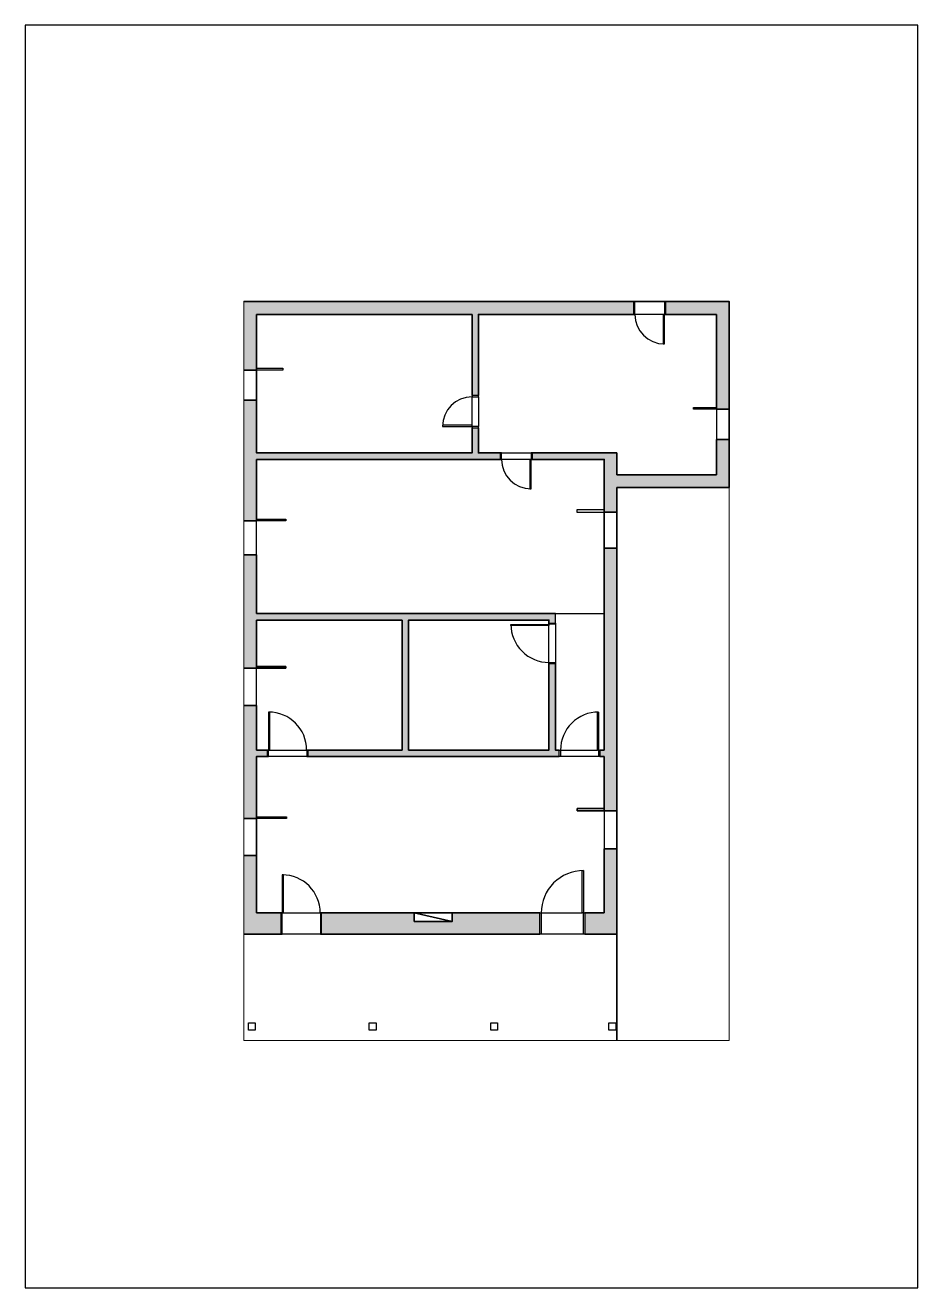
# Paper-space layout 'Layout1' of a CAD drawing. Header units: millimetres. Extents: x 64 to 274, y 59 to 356.
# The model-space entities are those that its viewports show. They can reach past a viewport. Long polylines and large blocks are cut down to what shows.
import ezdxf

# ---------------------------------------------------------------- set-up
doc = ezdxf.new("R2010")
doc.units = ezdxf.units.MM
for name, color, linetype, lineweight in [('A-ALV-___-___-EXI', 250, 'Continuous', 35), ('A-JAN-___-___-EXI', 250, 'Continuous', 25), ('A-PIL-___-___-EXI', 250, 'Continuous', 25), ('A-PIS-___-___-EXI', 250, 'Continuous', 25), ('A-POR-___-___-EXI', 250, 'Continuous', 25)]:
    doc.layers.add(name, color=color, linetype=linetype, lineweight=lineweight)

# ---------------------------------------------------------------- blocks, each defined once
blk = doc.blocks.new('SVG - A4-22666423-Não nomeada')
at = {"layer": 'A-PIS-___-___-EXI'}
for p, q in [((64.29, 356.5), (64.29, 59.5)), ((274.29, 356.5), (64.29, 356.5)), ((274.29, 59.5), (274.29, 356.5)), ((64.29, 59.5), (274.29, 59.5))]:
    blk.add_line(p, q, dxfattribs=at)
blk = doc.blocks.new('porta multiplas_original - Simples - 90 cm-22635368-Planta baixa - Térreo_')
at = {"layer": 'A-PIL-___-___-EXI'}
for p, q in [((-418, 1146), (-448, 1146)), ((-448, 1146), (-448, 250)), ((-418, 250), (-418, 1146)), ((-450, 250), (-480, 250)), ((-480, 250), (-480, -250)), ((-450, -250), (-450, 250)), ((-448, 250), (-418, 250)), ((480, 250), (450, 250)), ((450, 250), (450, -250)), ((480, -250), (480, 250)), ((-480, -250), (-450, -250)), ((450, -250), (480, -250))]:
    blk.add_line(p, q, dxfattribs=at)
at = {"layer": 'A-POR-___-___-EXI'}
blk.add_arc((-448, 250), 896, 360, 90, dxfattribs=at)
blk = doc.blocks.new('porta multiplas_original - Simples - 90 cm-22637373-Planta baixa - Térreo_')
at = {"layer": 'A-PIL-___-___-EXI'}
for p, q in [((-418, 971), (-448, 971)), ((-448, 971), (-448, 75)), ((-418, 75), (-418, 971)), ((-450, 75), (-480, 75)), ((-480, 75), (-480, -75)), ((-450, -75), (-450, 75)), ((-448, 75), (-418, 75)), ((480, 75), (450, 75)), ((450, 75), (450, -75)), ((480, -75), (480, 75)), ((-480, -75), (-450, -75)), ((450, -75), (480, -75))]:
    blk.add_line(p, q, dxfattribs=at)
at = {"layer": 'A-POR-___-___-EXI'}
blk.add_arc((-448, 75), 896, 360, 90, dxfattribs=at)
blk = doc.blocks.new('porta multiplas_original - 100-22637022-Planta baixa - Térreo_')
at = {"layer": 'A-PIL-___-___-EXI'}
for p, q in [((-530, -250), (-530, 250)), ((-530, 250), (-500, 250)), ((-500, 250), (-500, -250)), ((500, 250), (530, 250)), ((500, -250), (500, 250)), ((530, 250), (530, -250)), ((-500, -250), (-530, -250)), ((-498, -250), (-468, -250)), ((-498, -1246), (-498, -250)), ((-468, -250), (-468, -1246)), ((530, -250), (500, -250)), ((-468, -1246), (-498, -1246))]:
    blk.add_line(p, q, dxfattribs=at)
at = {"layer": 'A-POR-___-___-EXI'}
blk.add_arc((-498, -250), 996, 270, 0, dxfattribs=at)
blk = doc.blocks.new('porta multiplas_original - Simples - 90 cm-22616582-Planta baixa - Térreo_')
at = {"layer": 'A-PIL-___-___-EXI'}
for p, q in [((-480, -75), (-480, 75)), ((-480, 75), (-450, 75)), ((-450, 75), (-450, -75)), ((450, 75), (480, 75)), ((450, -75), (450, 75)), ((480, 75), (480, -75)), ((-450, -75), (-480, -75)), ((-448, -75), (-418, -75)), ((-448, -971), (-448, -75)), ((-418, -75), (-418, -971)), ((480, -75), (450, -75)), ((-418, -971), (-448, -971))]:
    blk.add_line(p, q, dxfattribs=at)
at = {"layer": 'A-POR-___-___-EXI'}
blk.add_arc((-448, -75), 896, 270, 0, dxfattribs=at)
blk = doc.blocks.new('porta multiplas_original - Simples - 70 cm-22616893-Planta baixa - Térreo_')
at = {"layer": 'A-PIL-___-___-EXI'}
for p, q in [((-318, 771), (-348, 771)), ((-348, 771), (-348, 75)), ((-318, 75), (-318, 771)), ((-350, 75), (-380, 75)), ((-380, 75), (-380, -75)), ((-350, -75), (-350, 75)), ((-348, 75), (-318, 75)), ((380, 75), (350, 75)), ((350, 75), (350, -75)), ((380, -75), (380, 75)), ((-380, -75), (-350, -75)), ((350, -75), (380, -75))]:
    blk.add_line(p, q, dxfattribs=at)
at = {"layer": 'A-POR-___-___-EXI'}
blk.add_arc((-348, 75), 696, 0, 90, dxfattribs=at)
blk = doc.blocks.new('porta multiplas_original - Simples - 70 cm-22637198-Planta baixa - Térreo_')
at = {"layer": 'A-PIL-___-___-EXI'}
for p, q in [((-318, 846), (-348, 846)), ((-348, 846), (-348, 150)), ((-318, 150), (-318, 846)), ((-350, 150), (-380, 150)), ((-380, 150), (-380, -150)), ((-350, -150), (-350, 150)), ((-348, 150), (-318, 150)), ((380, 150), (350, 150)), ((350, 150), (350, -150)), ((380, -150), (380, 150)), ((-380, -150), (-350, -150)), ((350, -150), (380, -150))]:
    blk.add_line(p, q, dxfattribs=at)
at = {"layer": 'A-POR-___-___-EXI'}
blk.add_arc((-348, 150), 696, 0, 90, dxfattribs=at)

msp = doc.modelspace()

# ---------------------------------------------------------------- hatches: boundary and pattern name
at = {"layer": 'A-ALV-___-___-EXI'}
for points in [[(324, -10056), (324, -8446), (24, -8446), (24, -10056)], [(11444, -10976), (11444, -8746), (11144, -8746), (11144, -10976)], [(324, -13606), (324, -10766), (24, -10766), (24, -13606)], [(11144, -12818), (11444, -12818), (11444, -11688), (11144, -11688), (11144, -12518)], [(8804, -13401), (8804, -12006), (8504, -12006), (8504, -13401)], [(11144, -12818), (11144, -12518), (8804, -12518), (8804, -12818)], [(8804, -20426), (8804, -14246), (8504, -14246), (8504, -20426)], [(24, -17066), (324, -17066), (324, -14406), (24, -14406), (24, -15691)], [(7204, -15936), (7354, -15936), (7354, -15786), (324, -15786), (324, -15936), (6017, -15936)], [(3899, -18996), (3899, -15936), (3749, -15936), (3749, -18996)], [(324, -20606), (324, -17946), (24, -17946), (24, -20606)], [(8504, -23326), (8804, -23326), (8804, -21316), (8504, -21316), (8504, -22826)], [(324, -23326), (324, -21476), (24, -21476), (24, -23326)], [(4929, -23326), (4929, -23026), (4034, -23026), (4034, -23326)]]:
    msp.add_hatch(color=11, dxfattribs=at).paths.add_polyline_path(points)
h = msp.add_hatch(color=11, dxfattribs=at)
h.paths.add_polyline_path([(11144, -8746), (11444, -8746), (11444, -8446), (9954, -8446), (9954, -8746)])
h.paths.add_polyline_path([(9194, -8746), (9194, -8446), (324, -8446), (324, -8746), (6017, -8746)])
h = msp.add_hatch(color=11, dxfattribs=at)
h.paths.add_polyline_path([(5544, -12006), (5544, -11416), (5394, -11416), (5394, -12006)])
h.paths.add_polyline_path([(5544, -10656), (5544, -8746), (5394, -8746), (5394, -10656)])
h = msp.add_hatch(color=11, dxfattribs=at)
h.paths.add_polyline_path([(8504, -12156), (8504, -12006), (6814, -12006), (6814, -12156)])
h.paths.add_polyline_path([(6017, -12156), (6054, -12156), (6054, -12006), (324, -12006), (324, -12156)])
h = msp.add_hatch(color=11, dxfattribs=at)
h.paths.add_polyline_path([(7204, -18996), (7354, -18996), (7354, -16966), (7204, -16966)])
h.paths.add_polyline_path([(7354, -16006), (7354, -15936), (7204, -15936), (7204, -16006)])
h = msp.add_hatch(color=11, dxfattribs=at)
h.paths.add_polyline_path([(8504, -19146), (8504, -18996), (8404, -18996), (8404, -19146)])
h.paths.add_polyline_path([(7444, -19146), (7444, -18996), (1534, -18996), (1534, -19146), (6017, -19146)])
h.paths.add_polyline_path([(449, -19146), (574, -19146), (574, -18996), (324, -18996), (324, -19146)])
h = msp.add_hatch(color=11, dxfattribs=at)
h.paths.add_polyline_path([(4034, -23326), (4034, -22826), (1854, -22826), (1854, -23326)])
h.paths.add_polyline_path([(449, -23326), (894, -23326), (894, -22826), (324, -22826), (324, -23326)])
h = msp.add_hatch(color=11, dxfattribs=at)
h.paths.add_polyline_path([(8049, -23326), (8504, -23326), (8504, -22826), (8049, -22826)])
h.paths.add_polyline_path([(6989, -23326), (6989, -22826), (4929, -22826), (4929, -23326), (6017, -23326)])

# ---------------------------------------------------------------- linework, layer by layer
at = {"layer": 'A-ALV-___-___-EXI', "color": 7, "lineweight": 35}
for p, q in [((324, -10056), (324, -8746)), ((324, -8746), (5394, -8746)), ((5394, -8746), (5394, -10656)), ((9954, -8746), (11144, -8746)), ((11144, -8746), (11144, -10976)), ((11144, -10976), (11444, -10976)), ((11444, -11688), (11144, -11688)), ((11144, -11688), (11144, -12518)), ((11444, -12818), (11444, -11688)), ((324, -12156), (6054, -12156)), ((324, -13606), (324, -12156)), ((8804, -12006), (6814, -12006)), ((8804, -12518), (8804, -12006)), ((11144, -12518), (8804, -12518)), ((8804, -12818), (11444, -12818)), ((8804, -13401), (8804, -12818)), ((24, -13606), (324, -13606)), ((8504, -13401), (8804, -13401)), ((8504, -14246), (8504, -18996)), ((8804, -14246), (8504, -14246)), ((8804, -20426), (8804, -14246)), ((324, -17066), (324, -15936)), ((324, -15936), (3749, -15936)), ((3749, -15936), (3749, -18996)), ((324, -16886), (324, -17066)), ((324, -17066), (324, -17026)), ((324, -17946), (24, -17946)), ((24, -17946), (24, -20606)), ((324, -18996), (324, -17946)), ((574, -18996), (324, -18996)), ((3749, -18996), (1534, -18996)), ((8504, -18996), (8404, -18996)), ((1534, -19146), (7444, -19146)), ((8404, -19146), (8504, -19146)), ((8504, -19146), (8504, -20426)), ((324, -20606), (324, -19906)), ((8504, -20366), (8504, -20426)), ((324, -20606), (24, -20606)), ((24, -20606), (324, -20606)), ((8804, -23326), (8804, -21316)), ((24, -21476), (24, -23326)), ((324, -21476), (24, -21476)), ((24, -21476), (324, -21476)), ((324, -22826), (324, -21476)), ((894, -22826), (324, -22826)), ((6989, -22826), (4929, -22826)), ((24, -23326), (894, -23326)), ((1854, -23326), (6989, -23326)), ((8049, -23326), (8804, -23326))]:
    msp.add_line(p, q, dxfattribs=at)
at = {"layer": 'A-ALV-___-___-EXI', "color": 250}
for p, q in [((9924, -8746), (9922, -8746)), ((5394, -11386), (5394, -11384)), ((6784, -12156), (6782, -12156)), ((7204, -16038), (7204, -16036)), ((604, -18996), (606, -18996)), ((8372, -18996), (8374, -18996)), ((924, -22826), (926, -22826)), ((8017, -22826), (8019, -22826))]:
    msp.add_line(p, q, dxfattribs=at)
at = {"layer": 'A-ALV-___-___-EXI'}
for p, q in [((24, -10056), (324, -10056)), ((24, -13606), (24, -10766)), ((11444, -10976), (11144, -10976)), ((11144, -11688), (11444, -11688)), ((324, -13606), (24, -13606)), ((24, -14406), (324, -14406)), ((324, -14406), (24, -14406)), ((324, -15786), (324, -14406)), ((7354, -15786), (324, -15786)), ((8504, -19906), (8504, -20426)), ((8804, -20426), (8504, -20426)), ((8504, -20426), (8804, -20426)), ((8504, -21316), (8804, -21316)), ((8804, -21316), (8504, -21316)), ((8504, -21316), (8504, -22826)), ((8504, -22826), (8049, -22826))]:
    msp.add_line(p, q, dxfattribs=at)
at = {"layer": 'A-ALV-___-___-EXI', "color": 7, "lineweight": 35}
for points in [[(9194, -8446), (24, -8446), (24, -10056)], [(11444, -10976), (11444, -8446), (9954, -8446)], [(5544, -10656), (5544, -8746), (9194, -8746)], [(5394, -11416), (5394, -12006), (324, -12006), (324, -10766), (24, -10766)], [(6054, -12006), (5544, -12006), (5544, -11416)], [(6814, -12156), (8504, -12156), (8504, -13401), (8504, -15146)], [(24, -14406), (24, -17066), (324, -17066)], [(7204, -16966), (7204, -18996), (3899, -18996), (3899, -15936), (7204, -15936), (7204, -16006)], [(7444, -18996), (7354, -18996), (7354, -16966)], [(324, -20606), (324, -19146), (574, -19146)]]:
    msp.add_lwpolyline(points, dxfattribs=at)
at = {"layer": 'A-ALV-___-___-EXI'}
msp.add_lwpolyline([(4929, -23026), (4929, -22826), (4034, -22826), (4929, -23026), (4034, -23026), (4034, -22826), (1854, -22826)], dxfattribs=at)
at = {"layer": 'A-JAN-___-___-EXI'}
for p, q in [((24, -10766), (24, -10056)), ((11144, -10976), (11144, -11688)), ((11444, -11688), (11444, -10976)), ((24, -13606), (24, -14406)), ((24, -14406), (24, -13606)), ((324, -14406), (324, -13606)), ((8804, -13401), (8804, -14246)), ((8504, -20426), (8504, -21316)), ((8804, -21316), (8804, -20426)), ((8804, -20426), (8804, -21316))]:
    msp.add_line(p, q, dxfattribs=at)
at = {"layer": 'A-JAN-___-___-EXI', "color": 7, "lineweight": 35}
for p, q in [((324, -11066), (324, -10056)), ((11444, -10976), (11444, -11688)), ((324, -17026), (1014, -17026)), ((1014, -17066), (324, -17066)), ((1014, -17026), (1014, -17066)), ((7864, -20426), (7864, -20366)), ((7864, -20366), (8504, -20366)), ((8504, -20426), (7864, -20426)), ((24, -21476), (24, -20606)), ((24, -20606), (24, -21476)), ((324, -21476), (324, -20606))]:
    msp.add_line(p, q, dxfattribs=at)
at = {"layer": 'A-JAN-___-___-EXI'}
for points in [[(324, -10056), (24, -10056), (24, -10766), (324, -10766)], [(324, -10011), (944, -10011), (944, -10056), (324, -10056)], [(10604, -10936), (11144, -10936), (11144, -10976), (10604, -10976)], [(8504, -13344), (7859, -13344), (7859, -13401), (8504, -13401)], [(324, -13566), (1014, -13566), (1014, -13606), (324, -13606)], [(8804, -13401), (8504, -13401), (8504, -14246), (8804, -14246)], [(324, -17066), (24, -17066), (24, -17946), (324, -17946)], [(24, -17946), (24, -17066)], [(324, -20566), (1024, -20566), (1024, -20606), (324, -20606)]]:
    msp.add_lwpolyline(points, close=True, dxfattribs=at)
at = {"layer": 'A-PIL-___-___-EXI'}
for points in [[(134, -25408), (294, -25408), (294, -25588), (134, -25588)], [(2974, -25408), (3134, -25408), (3134, -25588), (2974, -25588)], [(5834, -25408), (5994, -25408), (5994, -25588), (5834, -25588)], [(8614, -25408), (8774, -25408), (8774, -25588), (8614, -25588)]]:
    msp.add_lwpolyline(points, close=True, dxfattribs=at)
at = {"layer": 'A-PIS-___-___-EXI'}
msp.add_line((8804, -23326), (8804, -25826), dxfattribs=at)
msp.add_lwpolyline([(7354, -16006), (7354, -15786), (8504, -15786)], dxfattribs=at)
msp.add_lwpolyline([(8804, -23326), (24, -23326), (24, -25826), (8804, -25826)], close=True, dxfattribs=at)
at = {"layer": 'A-POR-___-___-EXI', "color": 250}
for p, q in [((9224, -8446), (9924, -8446)), ((9892, -8746), (9224, -8746)), ((5394, -11354), (5394, -10686)), ((5544, -10686), (5544, -11386)), ((6084, -12006), (6784, -12006)), ((6752, -12156), (6084, -12156)), ((7354, -16036), (7354, -16936)), ((7204, -16936), (7204, -16068)), ((636, -18996), (1504, -18996)), ((7474, -18996), (8342, -18996)), ((1504, -19146), (604, -19146)), ((8374, -19146), (7474, -19146)), ((956, -22826), (1824, -22826)), ((7019, -22826), (7987, -22826)), ((1824, -23326), (924, -23326)), ((8019, -23326), (7019, -23326))]:
    msp.add_line(p, q, dxfattribs=at)

# ---------------------------------------------------------------- block references
at = {"layer": 'A-POR-___-___-EXI'}
for name, p, rotation in [('porta multiplas_original - Simples - 70 cm-22637198-Planta baixa - Térreo_', (9574, -8596), 180), ('porta multiplas_original - Simples - 70 cm-22616893-Planta baixa - Térreo_', (5469, -11036), 89.99999999999972), ('porta multiplas_original - Simples - 70 cm-22616893-Planta baixa - Térreo_', (6434, -12081), 180), ('porta multiplas_original - Simples - 90 cm-22616582-Planta baixa - Térreo_', (7279, -16486), 269.9999999999997), ('porta multiplas_original - Simples - 90 cm-22616582-Planta baixa - Térreo_', (7924, -19071), 180), ('porta multiplas_original - 100-22637022-Planta baixa - Térreo_', (7519, -23076), 180)]:
    msp.add_blockref(name, p, dxfattribs=dict(at, rotation=rotation))
for name, p in [('porta multiplas_original - Simples - 90 cm-22637373-Planta baixa - Térreo_', (1054, -19071)), ('porta multiplas_original - Simples - 90 cm-22635368-Planta baixa - Térreo_', (1374, -23076))]:
    msp.add_blockref(name, p, dxfattribs=at)

psp = doc.layouts.get("Layout1")

# ---------------------------------------------------------------- block references
at = {"layer": 'A-ALV-___-___-EXI'}
psp.add_blockref('SVG - A4-22666423-Não nomeada', (0, 0), dxfattribs=at)

# ---------------------------------------------------------------- viewports
at = {"layer": 'A-JAN-___-___-EXI'}
psp.add_viewport(center=(172.83, 204.63), size=(114.2, 173.9), view_center_point=(5734.27, -17130.96), view_height=17390, dxfattribs=at)

doc.saveas('drawing.dxf')
